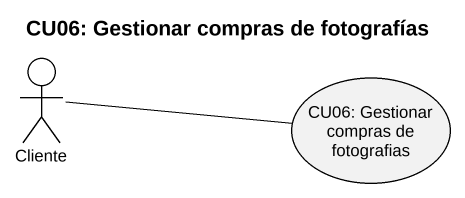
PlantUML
@startuml
title CU06: Gestionar compras de fotografías
actor Cliente
usecase "CU06: Gestionar compras de fotografias" as CU06_Gestionar_compras_de
Cliente -right- CU06_Gestionar_compras_de
@enduml
